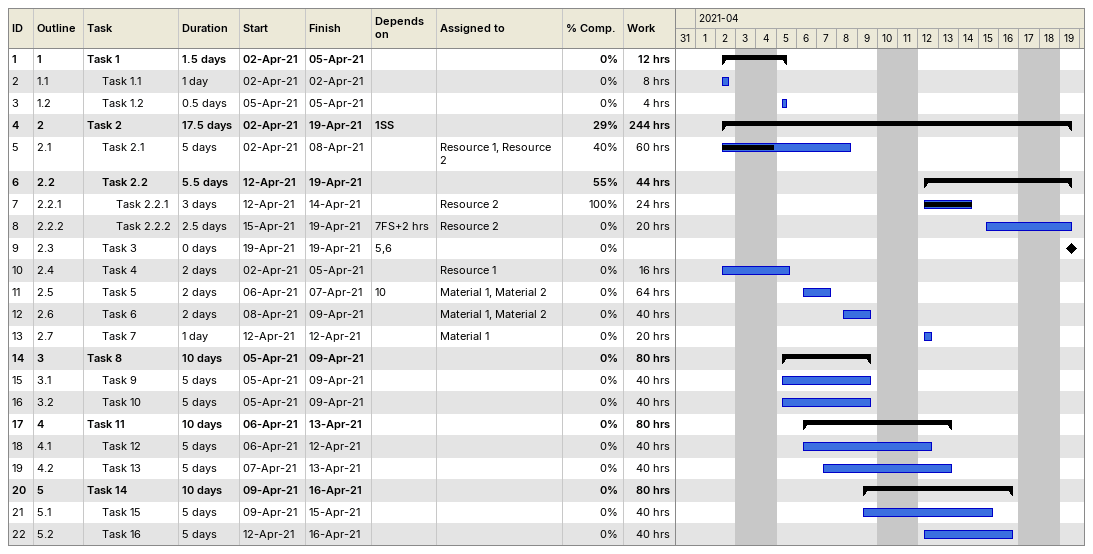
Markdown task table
| ID | WBS | Task | Duration | Start | Finish | Predecessors | Resources | % complete | Work (h) |
|---|---|---|---|---|---|---|---|---|---|
| 1 | 1 | **Task 1** | 1.5d | 2021-04-02 | 2021-04-05 |  |  | 0 | 12 |
| 2 | 1.1 | Task 1.1 | 1d | 2021-04-02 | 2021-04-02 |  |  | 0 | 8 |
| 3 | 1.2 | Task 1.2 | 0.5d | 2021-04-05 | 2021-04-05 |  |  | 0 | 4 |
| 4 | 2 | **Task 2** | 17.5d | 2021-04-02 | 2021-04-19 | 1SS |  | 29 | 244 |
| 5 | 2.1 | Task 2.1 | 5d | 2021-04-02 | 2021-04-08 |  | Resource 1, Resource 2 | 40 | 60 |
| 6 | 2.2 | **Task 2.2** | 5.5d | 2021-04-12 | 2021-04-19 |  |  | 55 | 44 |
| 7 | 2.2.1 | Task 2.2.1 | 3d | 2021-04-12 | 2021-04-14 |  | Resource 2 | 100 | 24 |
| 8 | 2.2.2 | Task 2.2.2 | 2.5d | 2021-04-15 | 2021-04-19 | 7FS+2h | Resource 2 | 0 | 20 |
| 9 | 2.3 | Task 3 | 0d | 2021-04-19 | 2021-04-19 | 5, 6 |  | 0 |  |
| 10 | 2.4 | Task 4 | 2d | 2021-04-02 | 2021-04-05 |  | Resource 1 | 0 | 16 |
| 11 | 2.5 | Task 5 | 2d | 2021-04-06 | 2021-04-07 | 10 | Material 1, Material 2 | 0 | 64 |
| 12 | 2.6 | Task 6 | 2d | 2021-04-08 | 2021-04-09 |  | Material 1, Material 2 | 0 | 40 |
| 13 | 2.7 | Task 7 | 1d | 2021-04-12 | 2021-04-12 |  | Material 1 | 0 | 20 |
| 14 | 3 | **Task 8** | 10d | 2021-04-05 | 2021-04-09 |  |  | 0 | 80 |
| 15 | 3.1 | Task 9 | 5d | 2021-04-05 | 2021-04-09 |  |  | 0 | 40 |
| 16 | 3.2 | Task 10 | 5d | 2021-04-05 | 2021-04-09 |  |  | 0 | 40 |
| 17 | 4 | **Task 11** | 10d | 2021-04-06 | 2021-04-13 |  |  | 0 | 80 |
| 18 | 4.1 | Task 12 | 5d | 2021-04-06 | 2021-04-12 |  |  | 0 | 40 |
| 19 | 4.2 | Task 13 | 5d | 2021-04-07 | 2021-04-13 |  |  | 0 | 40 |
| 20 | 5 | **Task 14** | 10d | 2021-04-09 | 2021-04-16 |  |  | 0 | 80 |
| 21 | 5.1 | Task 15 | 5d | 2021-04-09 | 2021-04-15 |  |  | 0 | 40 |
| 22 | 5.2 | Task 16 | 5d | 2021-04-12 | 2021-04-16 |  |  | 0 | 40 |
